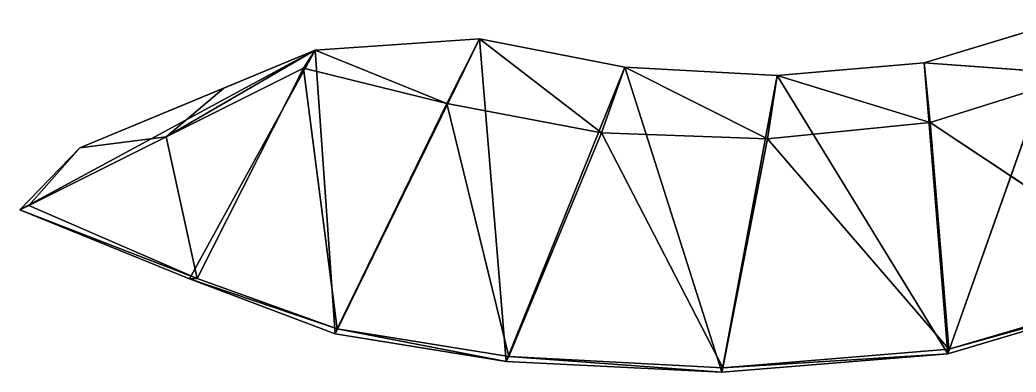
# Model space of a CAD drawing. Extents: x 167 to 955, y 661 to 1210.
# Drawn here: x 166.9 to 561.1, y 661.3 to 800.5 of the extents above; entities that cross this region are included whole.
import ezdxf

# ---------------------------------------------------------------- set-up
doc = ezdxf.new("R2010")
doc.units = 0
doc.layers.get('0').update_dxf_attribs({"color": 13, "linetype": 'CONTINUOUS'})

msp = doc.modelspace()

# ---------------------------------------------------------------- linework, layer by layer
for p, q in [((524.69, 783.48, 114.09), (580.84, 800.48, 10)), ((580.84, 800.48, 10), (524.69, 783.48, 10)), ((524.69, 783.48, 114.09), (580.84, 800.48, 118.17)), ((580.84, 800.48, 10), (534.1, 668.49, 10)), ((283.78, 788.48, 81.94), (348.8, 792.98, 10)), ((348.8, 792.98, 10), (283.78, 788.48, 10)), ((283.78, 788.48, 81.94), (348.8, 792.98, 91.82)), ((348.8, 792.98, 10), (291.62, 676.42, 10)), ((348.8, 792.98, 91.82), (335.83, 767.52, 92.58)), ((406.23, 781.77, 100.17), (348.8, 792.98, 91.82)), ((348.8, 792.98, 91.82), (397.08, 755.81, 100.31)), ((348.8, 792.98, 91.82), (348.8, 792.98, 10)), ((348.8, 792.98, 91.82), (406.23, 781.77, 10)), ((406.23, 781.77, 10), (348.8, 792.98, 10)), ((348.8, 792.98, 10), (359.36, 665.53, 10)), ((166.94, 725.43, 10), (283.78, 788.48, 10)), ((190.63, 749.94, 12.05), (283.78, 788.48, 10)), ((283.78, 788.48, 10), (190.63, 749.94, 10)), ((190.63, 749.94, 12.05), (283.78, 788.48, 81.94)), ((224.79, 754.34, 54.31), (283.78, 788.48, 81.94)), ((283.78, 788.48, 10), (234.07, 698.18, 10)), ((283.78, 788.48, 81.94), (247.6, 773.51, 62.14)), ((283.78, 788.48, 81.94), (279.13, 781.48, 83.43)), ((335.83, 767.52, 92.58), (283.78, 788.48, 81.94)), ((283.78, 788.48, 10), (283.78, 788.48, 81.94)), ((283.78, 788.48, 10), (291.62, 676.42, 10)), ((279.13, 781.48, 83.43), (224.79, 754.34, 54.31)), ((237.02, 698.28, 26.36), (279.13, 781.48, 83.43)), ((279.13, 781.48, 83.43), (335.83, 767.52, 92.58)), ((292.46, 678.47, 34.57), (279.13, 781.48, 83.43)), ((406.23, 781.77, 10), (359.36, 665.53, 10)), ((397.08, 755.81, 100.31), (406.23, 781.77, 100.17)), ((406.23, 781.77, 100.17), (406.23, 781.77, 10)), ((406.23, 781.77, 100.17), (466.57, 778.47, 10)), ((466.57, 778.47, 10), (406.23, 781.77, 10)), ((406.23, 781.77, 100.17), (466.57, 778.47, 108.11)), ((462.76, 753.52, 108.37), (406.23, 781.77, 100.17)), ((406.23, 781.77, 10), (444.62, 661.33, 10)), ((524.69, 783.48, 114.09), (466.57, 778.47, 108.11)), ((466.57, 778.47, 108.11), (524.69, 783.48, 10)), ((524.69, 783.48, 10), (466.57, 778.47, 10)), ((527.08, 760, 114.5), (524.69, 783.48, 114.09)), ((524.69, 783.48, 114.09), (524.69, 783.48, 10)), ((587.64, 778.98, 118.73), (524.69, 783.48, 114.09)), ((524.69, 783.48, 10), (534.1, 668.49, 10)), ((466.57, 778.47, 10), (444.62, 661.33, 10)), ((462.76, 753.52, 108.37), (466.57, 778.47, 108.11)), ((466.57, 778.47, 108.11), (527.08, 760, 114.5)), ((466.57, 778.47, 10), (466.57, 778.47, 108.11)), ((466.57, 778.47, 10), (534.1, 668.49, 10)), ((587.64, 778.98, 118.73), (527.08, 760, 114.5)), ((190.63, 749.94, 12.05), (247.6, 773.51, 62.14)), ((247.6, 773.51, 62.14), (224.79, 754.34, 54.31)), ((335.83, 767.52, 92.58), (292.46, 678.47, 34.57)), ((360.39, 667.53, 42.39), (335.83, 767.52, 92.58)), ((397.08, 755.81, 100.31), (335.83, 767.52, 92.58)), ((527.08, 760, 114.5), (462.76, 753.52, 108.37)), ((622.93, 696.34, 49.44), (527.08, 760, 114.5)), ((527.08, 760, 114.5), (534.4, 670.32, 49.62)), ((224.79, 754.34, 54.31), (170.45, 727.2, 13.2)), ((224.79, 754.34, 54.31), (190.63, 749.94, 12.05)), ((224.79, 754.34, 54.31), (237.02, 698.28, 26.36)), ((360.39, 667.53, 42.39), (397.08, 755.81, 100.31)), ((462.76, 753.52, 108.37), (397.08, 755.81, 100.31)), ((397.08, 755.81, 100.31), (445.09, 662.98, 47.43)), ((445.09, 662.98, 47.43), (462.76, 753.52, 108.37)), ((462.76, 753.52, 108.37), (534.4, 670.32, 49.62)), ((190.63, 749.94, 12.05), (166.94, 725.43, 10)), ((190.63, 749.94, 10), (166.94, 725.43, 10)), ((170.45, 727.2, 13.2), (190.63, 749.94, 12.05)), ((190.63, 749.94, 10), (190.63, 749.94, 12.05)), ((166.94, 725.43, 10), (170.45, 727.2, 13.2)), ((234.07, 698.18, 24.08), (166.94, 725.43, 10)), ((166.94, 725.43, 10), (234.07, 698.18, 10)), ((166.94, 725.43, 10), (237.02, 698.28, 26.36)), ((170.45, 727.2, 13.2), (237.02, 698.28, 26.36)), ((237.02, 698.28, 26.36), (234.07, 698.18, 24.08)), ((291.62, 676.42, 30.71), (234.07, 698.18, 10)), ((234.07, 698.18, 10), (291.62, 676.42, 10)), ((291.62, 676.42, 30.71), (234.07, 698.18, 24.08)), ((234.07, 698.18, 24.08), (234.07, 698.18, 10)), ((234.07, 698.18, 24.08), (292.46, 678.47, 34.57)), ((292.46, 678.47, 34.57), (237.02, 698.28, 26.36)), ((534.1, 668.49, 45.78), (623.2, 695.02, 45.55)), ((623.2, 695.02, 10), (534.1, 668.49, 10)), ((623.2, 695.02, 45.55), (534.1, 668.49, 10)), ((534.4, 670.32, 49.62), (622.93, 696.34, 49.44)), ((623.2, 695.02, 45.55), (534.4, 670.32, 49.62)), ((291.62, 676.42, 30.71), (292.46, 678.47, 34.57)), ((359.36, 665.53, 39.17), (292.46, 678.47, 34.57)), ((360.39, 667.53, 42.39), (292.46, 678.47, 34.57)), ((291.62, 676.42, 10), (291.62, 676.42, 30.71)), ((291.62, 676.42, 30.71), (359.36, 665.53, 39.17)), ((359.36, 665.53, 39.17), (291.62, 676.42, 10)), ((291.62, 676.42, 10), (359.36, 665.53, 10)), ((534.4, 670.32, 49.62), (445.09, 662.98, 47.43)), ((534.1, 668.49, 45.78), (534.4, 670.32, 49.62)), ((359.36, 665.53, 39.17), (360.39, 667.53, 42.39)), ((445.09, 662.98, 47.43), (360.39, 667.53, 42.39)), ((360.39, 667.53, 42.39), (444.62, 661.33, 44.23)), ((444.62, 661.33, 44.23), (534.1, 668.49, 45.78)), ((534.1, 668.49, 10), (444.62, 661.33, 10)), ((534.1, 668.49, 45.78), (444.62, 661.33, 10)), ((534.1, 668.49, 45.78), (445.09, 662.98, 47.43)), ((534.1, 668.49, 10), (534.1, 668.49, 45.78)), ((359.36, 665.53, 39.17), (444.62, 661.33, 44.23)), ((359.36, 665.53, 10), (359.36, 665.53, 39.17)), ((444.62, 661.33, 10), (359.36, 665.53, 10)), ((444.62, 661.33, 44.23), (359.36, 665.53, 10)), ((445.09, 662.98, 47.43), (444.62, 661.33, 44.23)), ((444.62, 661.33, 10), (444.62, 661.33, 44.23))]:
    msp.add_line(p, q)

# ---------------------------------------------------------------- meshes
mesh = msp.add_polyface()
corners = [(524.69, 783.48, 114.09), (580.84, 800.48, 10), (524.69, 783.48, 10)]
mesh.append_faces([[corners[k] for k in face] for face in [(0, 1, 2)]])
mesh = msp.add_polyface()
corners = [(580.84, 800.48, 118.17), (580.84, 800.48, 10), (524.69, 783.48, 114.09)]
mesh.append_faces([[corners[k] for k in face] for face in [(0, 1, 2)]])
mesh = msp.add_polyface()
corners = [(580.84, 800.48, 10), (534.1, 668.49, 10), (524.69, 783.48, 10)]
mesh.append_faces([[corners[k] for k in face] for face in [(0, 1, 2)]])
mesh = msp.add_polyface()
corners = [(587.64, 778.98, 118.73), (580.84, 800.48, 118.17), (524.69, 783.48, 114.09)]
mesh.append_faces([[corners[k] for k in face] for face in [(0, 1, 2)]])
mesh = msp.add_polyface()
corners = [(623.2, 695.02, 10), (534.1, 668.49, 10), (580.84, 800.48, 10)]
mesh.append_faces([[corners[k] for k in face] for face in [(0, 1, 2)]])
mesh = msp.add_polyface()
corners = [(283.78, 788.48, 81.94), (348.8, 792.98, 10), (283.78, 788.48, 10)]
mesh.append_faces([[corners[k] for k in face] for face in [(0, 1, 2)]])
mesh = msp.add_polyface()
corners = [(348.8, 792.98, 91.82), (348.8, 792.98, 10), (283.78, 788.48, 81.94)]
mesh.append_faces([[corners[k] for k in face] for face in [(0, 1, 2)]])
mesh = msp.add_polyface()
corners = [(348.8, 792.98, 91.82), (283.78, 788.48, 81.94), (335.83, 767.52, 92.58)]
mesh.append_faces([[corners[k] for k in face] for face in [(0, 1, 2)]])
mesh = msp.add_polyface()
corners = [(348.8, 792.98, 10), (291.62, 676.42, 10), (283.78, 788.48, 10)]
mesh.append_faces([[corners[k] for k in face] for face in [(0, 1, 2)]])
mesh = msp.add_polyface()
corners = [(359.36, 665.53, 10), (291.62, 676.42, 10), (348.8, 792.98, 10)]
mesh.append_faces([[corners[k] for k in face] for face in [(0, 1, 2)]])
mesh = msp.add_polyface()
corners = [(397.08, 755.81, 100.31), (348.8, 792.98, 91.82), (335.83, 767.52, 92.58)]
mesh.append_faces([[corners[k] for k in face] for face in [(0, 1, 2)]])
mesh = msp.add_polyface()
corners = [(406.23, 781.77, 100.17), (348.8, 792.98, 91.82), (397.08, 755.81, 100.31)]
mesh.append_faces([[corners[k] for k in face] for face in [(0, 1, 2)]])
mesh = msp.add_polyface()
corners = [(348.8, 792.98, 91.82), (406.23, 781.77, 10), (348.8, 792.98, 10)]
mesh.append_faces([[corners[k] for k in face] for face in [(0, 1, 2)]])
mesh = msp.add_polyface()
corners = [(406.23, 781.77, 100.17), (406.23, 781.77, 10), (348.8, 792.98, 91.82)]
mesh.append_faces([[corners[k] for k in face] for face in [(0, 1, 2)]])
mesh = msp.add_polyface()
corners = [(406.23, 781.77, 10), (359.36, 665.53, 10), (348.8, 792.98, 10)]
mesh.append_faces([[corners[k] for k in face] for face in [(0, 1, 2)]])
mesh = msp.add_polyface()
corners = [(283.78, 788.48, 10), (234.07, 698.18, 10), (166.94, 725.43, 10)]
mesh.append_faces([[corners[k] for k in face] for face in [(0, 1, 2)]])
mesh = msp.add_polyface()
corners = [(283.78, 788.48, 10), (166.94, 725.43, 10), (190.63, 749.94, 10)]
mesh.append_faces([[corners[k] for k in face] for face in [(0, 1, 2)]])
mesh = msp.add_polyface()
corners = [(190.63, 749.94, 12.05), (283.78, 788.48, 10), (190.63, 749.94, 10)]
mesh.append_faces([[corners[k] for k in face] for face in [(0, 1, 2)]])
mesh = msp.add_polyface()
corners = [(283.78, 788.48, 81.94), (283.78, 788.48, 10), (190.63, 749.94, 12.05)]
mesh.append_faces([[corners[k] for k in face] for face in [(0, 1, 2)]])
mesh = msp.add_polyface()
corners = [(283.78, 788.48, 81.94), (190.63, 749.94, 12.05), (247.6, 773.51, 62.14)]
mesh.append_faces([[corners[k] for k in face] for face in [(0, 1, 2)]])
mesh = msp.add_polyface()
corners = [(283.78, 788.48, 81.94), (247.6, 773.51, 62.14), (224.79, 754.34, 54.31)]
mesh.append_faces([[corners[k] for k in face] for face in [(0, 1, 2)]])
mesh = msp.add_polyface()
corners = [(283.78, 788.48, 81.94), (224.79, 754.34, 54.31), (279.13, 781.48, 83.43)]
mesh.append_faces([[corners[k] for k in face] for face in [(0, 1, 2)]])
mesh = msp.add_polyface()
corners = [(291.62, 676.42, 10), (234.07, 698.18, 10), (283.78, 788.48, 10)]
mesh.append_faces([[corners[k] for k in face] for face in [(0, 1, 2)]])
mesh = msp.add_polyface()
corners = [(335.83, 767.52, 92.58), (283.78, 788.48, 81.94), (279.13, 781.48, 83.43)]
mesh.append_faces([[corners[k] for k in face] for face in [(0, 1, 2)]])
mesh = msp.add_polyface()
corners = [(279.13, 781.48, 83.43), (224.79, 754.34, 54.31), (237.02, 698.28, 26.36)]
mesh.append_faces([[corners[k] for k in face] for face in [(0, 1, 2)]])
mesh = msp.add_polyface()
corners = [(292.46, 678.47, 34.57), (279.13, 781.48, 83.43), (237.02, 698.28, 26.36)]
mesh.append_faces([[corners[k] for k in face] for face in [(0, 1, 2)]])
mesh = msp.add_polyface()
corners = [(335.83, 767.52, 92.58), (279.13, 781.48, 83.43), (292.46, 678.47, 34.57)]
mesh.append_faces([[corners[k] for k in face] for face in [(0, 1, 2)]])
mesh = msp.add_polyface()
corners = [(444.62, 661.33, 10), (359.36, 665.53, 10), (406.23, 781.77, 10)]
mesh.append_faces([[corners[k] for k in face] for face in [(0, 1, 2)]])
mesh = msp.add_polyface()
corners = [(462.76, 753.52, 108.37), (406.23, 781.77, 100.17), (397.08, 755.81, 100.31)]
mesh.append_faces([[corners[k] for k in face] for face in [(0, 1, 2)]])
mesh = msp.add_polyface()
corners = [(406.23, 781.77, 100.17), (466.57, 778.47, 10), (406.23, 781.77, 10)]
mesh.append_faces([[corners[k] for k in face] for face in [(0, 1, 2)]])
mesh = msp.add_polyface()
corners = [(466.57, 778.47, 108.11), (466.57, 778.47, 10), (406.23, 781.77, 100.17)]
mesh.append_faces([[corners[k] for k in face] for face in [(0, 1, 2)]])
mesh = msp.add_polyface()
corners = [(466.57, 778.47, 108.11), (406.23, 781.77, 100.17), (462.76, 753.52, 108.37)]
mesh.append_faces([[corners[k] for k in face] for face in [(0, 1, 2)]])
mesh = msp.add_polyface()
corners = [(466.57, 778.47, 10), (444.62, 661.33, 10), (406.23, 781.77, 10)]
mesh.append_faces([[corners[k] for k in face] for face in [(0, 1, 2)]])
mesh = msp.add_polyface()
corners = [(527.08, 760, 114.5), (524.69, 783.48, 114.09), (466.57, 778.47, 108.11)]
mesh.append_faces([[corners[k] for k in face] for face in [(0, 1, 2)]])
mesh = msp.add_polyface()
corners = [(466.57, 778.47, 108.11), (524.69, 783.48, 10), (466.57, 778.47, 10)]
mesh.append_faces([[corners[k] for k in face] for face in [(0, 1, 2)]])
mesh = msp.add_polyface()
corners = [(524.69, 783.48, 114.09), (524.69, 783.48, 10), (466.57, 778.47, 108.11)]
mesh.append_faces([[corners[k] for k in face] for face in [(0, 1, 2)]])
mesh = msp.add_polyface()
corners = [(534.1, 668.49, 10), (466.57, 778.47, 10), (524.69, 783.48, 10)]
mesh.append_faces([[corners[k] for k in face] for face in [(0, 1, 2)]])
mesh = msp.add_polyface()
corners = [(587.64, 778.98, 118.73), (524.69, 783.48, 114.09), (527.08, 760, 114.5)]
mesh.append_faces([[corners[k] for k in face] for face in [(0, 1, 2)]])
mesh = msp.add_polyface()
corners = [(534.1, 668.49, 10), (444.62, 661.33, 10), (466.57, 778.47, 10)]
mesh.append_faces([[corners[k] for k in face] for face in [(0, 1, 2)]])
mesh = msp.add_polyface()
corners = [(527.08, 760, 114.5), (466.57, 778.47, 108.11), (462.76, 753.52, 108.37)]
mesh.append_faces([[corners[k] for k in face] for face in [(0, 1, 2)]])
mesh = msp.add_polyface()
corners = [(622.93, 696.34, 49.44), (587.64, 778.98, 118.73), (527.08, 760, 114.5)]
mesh.append_faces([[corners[k] for k in face] for face in [(0, 1, 2)]])
mesh = msp.add_polyface()
corners = [(247.6, 773.51, 62.14), (190.63, 749.94, 12.05), (224.79, 754.34, 54.31)]
mesh.append_faces([[corners[k] for k in face] for face in [(0, 1, 2)]])
mesh = msp.add_polyface()
corners = [(360.39, 667.53, 42.39), (335.83, 767.52, 92.58), (292.46, 678.47, 34.57)]
mesh.append_faces([[corners[k] for k in face] for face in [(0, 1, 2)]])
mesh = msp.add_polyface()
corners = [(397.08, 755.81, 100.31), (335.83, 767.52, 92.58), (360.39, 667.53, 42.39)]
mesh.append_faces([[corners[k] for k in face] for face in [(0, 1, 2)]])
mesh = msp.add_polyface()
corners = [(534.4, 670.32, 49.62), (527.08, 760, 114.5), (462.76, 753.52, 108.37)]
mesh.append_faces([[corners[k] for k in face] for face in [(0, 1, 2)]])
mesh = msp.add_polyface()
corners = [(622.93, 696.34, 49.44), (527.08, 760, 114.5), (534.4, 670.32, 49.62)]
mesh.append_faces([[corners[k] for k in face] for face in [(0, 1, 2)]])
mesh = msp.add_polyface()
corners = [(237.02, 698.28, 26.36), (224.79, 754.34, 54.31), (170.45, 727.2, 13.2)]
mesh.append_faces([[corners[k] for k in face] for face in [(0, 1, 2)]])
mesh = msp.add_polyface()
corners = [(224.79, 754.34, 54.31), (190.63, 749.94, 12.05), (170.45, 727.2, 13.2)]
mesh.append_faces([[corners[k] for k in face] for face in [(0, 1, 2)]])
mesh = msp.add_polyface()
corners = [(445.09, 662.98, 47.43), (397.08, 755.81, 100.31), (360.39, 667.53, 42.39)]
mesh.append_faces([[corners[k] for k in face] for face in [(0, 1, 2)]])
mesh = msp.add_polyface()
corners = [(462.76, 753.52, 108.37), (397.08, 755.81, 100.31), (445.09, 662.98, 47.43)]
mesh.append_faces([[corners[k] for k in face] for face in [(0, 1, 2)]])
mesh = msp.add_polyface()
corners = [(534.4, 670.32, 49.62), (462.76, 753.52, 108.37), (445.09, 662.98, 47.43)]
mesh.append_faces([[corners[k] for k in face] for face in [(0, 1, 2)]])
mesh = msp.add_polyface()
corners = [(190.63, 749.94, 12.05), (166.94, 725.43, 10), (170.45, 727.2, 13.2)]
mesh.append_faces([[corners[k] for k in face] for face in [(0, 1, 2)]])
mesh = msp.add_polyface()
corners = [(190.63, 749.94, 10), (166.94, 725.43, 10), (190.63, 749.94, 12.05)]
mesh.append_faces([[corners[k] for k in face] for face in [(0, 1, 2)]])
mesh = msp.add_polyface()
corners = [(237.02, 698.28, 26.36), (170.45, 727.2, 13.2), (166.94, 725.43, 10)]
mesh.append_faces([[corners[k] for k in face] for face in [(0, 1, 2)]])
mesh = msp.add_polyface()
corners = [(234.07, 698.18, 24.08), (166.94, 725.43, 10), (234.07, 698.18, 10)]
mesh.append_faces([[corners[k] for k in face] for face in [(0, 1, 2)]])
mesh = msp.add_polyface()
corners = [(237.02, 698.28, 26.36), (166.94, 725.43, 10), (234.07, 698.18, 24.08)]
mesh.append_faces([[corners[k] for k in face] for face in [(0, 1, 2)]])
mesh = msp.add_polyface()
corners = [(292.46, 678.47, 34.57), (237.02, 698.28, 26.36), (234.07, 698.18, 24.08)]
mesh.append_faces([[corners[k] for k in face] for face in [(0, 1, 2)]])
mesh = msp.add_polyface()
corners = [(291.62, 676.42, 30.71), (234.07, 698.18, 10), (291.62, 676.42, 10)]
mesh.append_faces([[corners[k] for k in face] for face in [(0, 1, 2)]])
mesh = msp.add_polyface()
corners = [(291.62, 676.42, 30.71), (234.07, 698.18, 24.08), (234.07, 698.18, 10)]
mesh.append_faces([[corners[k] for k in face] for face in [(0, 1, 2)]])
mesh = msp.add_polyface()
corners = [(292.46, 678.47, 34.57), (234.07, 698.18, 24.08), (291.62, 676.42, 30.71)]
mesh.append_faces([[corners[k] for k in face] for face in [(0, 1, 2)]])
mesh = msp.add_polyface()
corners = [(534.4, 670.32, 49.62), (534.1, 668.49, 45.78), (623.2, 695.02, 45.55)]
mesh.append_faces([[corners[k] for k in face] for face in [(0, 1, 2)]])
mesh = msp.add_polyface()
corners = [(623.2, 695.02, 45.55), (534.1, 668.49, 10), (623.2, 695.02, 10)]
mesh.append_faces([[corners[k] for k in face] for face in [(0, 1, 2)]])
mesh = msp.add_polyface()
corners = [(534.1, 668.49, 45.78), (534.1, 668.49, 10), (623.2, 695.02, 45.55)]
mesh.append_faces([[corners[k] for k in face] for face in [(0, 1, 2)]])
mesh = msp.add_polyface()
corners = [(534.4, 670.32, 49.62), (623.2, 695.02, 45.55), (622.93, 696.34, 49.44)]
mesh.append_faces([[corners[k] for k in face] for face in [(0, 1, 2)]])
mesh = msp.add_polyface()
corners = [(359.36, 665.53, 39.17), (292.46, 678.47, 34.57), (291.62, 676.42, 30.71)]
mesh.append_faces([[corners[k] for k in face] for face in [(0, 1, 2)]])
mesh = msp.add_polyface()
corners = [(360.39, 667.53, 42.39), (292.46, 678.47, 34.57), (359.36, 665.53, 39.17)]
mesh.append_faces([[corners[k] for k in face] for face in [(0, 1, 2)]])
mesh = msp.add_polyface()
corners = [(359.36, 665.53, 39.17), (291.62, 676.42, 10), (359.36, 665.53, 10)]
mesh.append_faces([[corners[k] for k in face] for face in [(0, 1, 2)]])
mesh = msp.add_polyface()
corners = [(359.36, 665.53, 39.17), (291.62, 676.42, 30.71), (291.62, 676.42, 10)]
mesh.append_faces([[corners[k] for k in face] for face in [(0, 1, 2)]])
mesh = msp.add_polyface()
corners = [(534.4, 670.32, 49.62), (445.09, 662.98, 47.43), (534.1, 668.49, 45.78)]
mesh.append_faces([[corners[k] for k in face] for face in [(0, 1, 2)]])
mesh = msp.add_polyface()
corners = [(444.62, 661.33, 44.23), (360.39, 667.53, 42.39), (359.36, 665.53, 39.17)]
mesh.append_faces([[corners[k] for k in face] for face in [(0, 1, 2)]])
mesh = msp.add_polyface()
corners = [(445.09, 662.98, 47.43), (360.39, 667.53, 42.39), (444.62, 661.33, 44.23)]
mesh.append_faces([[corners[k] for k in face] for face in [(0, 1, 2)]])
mesh = msp.add_polyface()
corners = [(445.09, 662.98, 47.43), (444.62, 661.33, 44.23), (534.1, 668.49, 45.78)]
mesh.append_faces([[corners[k] for k in face] for face in [(0, 1, 2)]])
mesh = msp.add_polyface()
corners = [(534.1, 668.49, 45.78), (444.62, 661.33, 10), (534.1, 668.49, 10)]
mesh.append_faces([[corners[k] for k in face] for face in [(0, 1, 2)]])
mesh = msp.add_polyface()
corners = [(534.1, 668.49, 45.78), (444.62, 661.33, 44.23), (444.62, 661.33, 10)]
mesh.append_faces([[corners[k] for k in face] for face in [(0, 1, 2)]])
mesh = msp.add_polyface()
corners = [(444.62, 661.33, 44.23), (359.36, 665.53, 10), (444.62, 661.33, 10)]
mesh.append_faces([[corners[k] for k in face] for face in [(0, 1, 2)]])
mesh = msp.add_polyface()
corners = [(444.62, 661.33, 44.23), (359.36, 665.53, 39.17), (359.36, 665.53, 10)]
mesh.append_faces([[corners[k] for k in face] for face in [(0, 1, 2)]])

doc.saveas('drawing.dxf')
